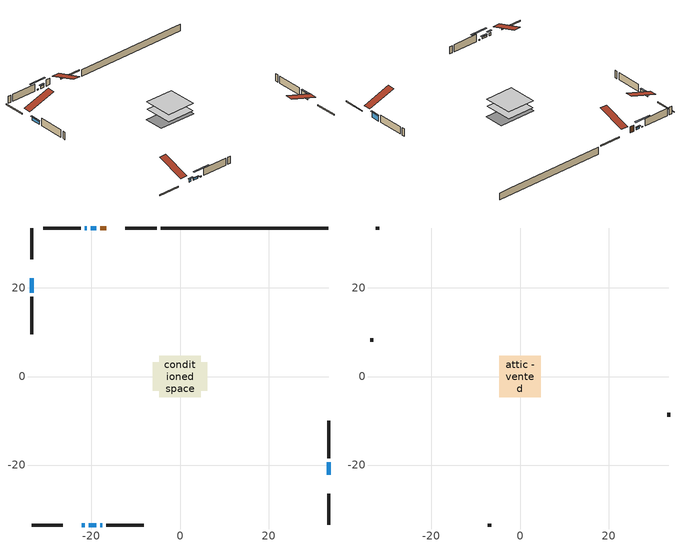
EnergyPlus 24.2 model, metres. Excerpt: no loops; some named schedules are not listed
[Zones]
conditioned space
 floor adiabatic (AdiabaticFloorConstruction): -4.65,-4.65 -4.65,4.65 4.65,4.65 4.65,-4.65 z0.31
 floor foundation (Slab1 construction): -6.2,-3.27 -6.2,3.27 6.2,3.27 6.2,-3.27 z-1.95
 wall outside (RimJoist1 construction): -5.28,33.54 -12.38,33.54 / -33.54,-33.54 -26.44,-33.54 / -33.54,33.54 -33.54,26.44 / 33.54,-33.54 33.54,-26.44 z0.31:0.61
 wall outside (AdiabaticWallConstruction 1): -16.66,33.54 -18.03,33.54 z0.31:2.34
 wall outside (AdiabaticWallConstruction): -22.16,-33.54 -21.55,-33.54 z0.31:1.23; 33.54,-22.16 33.54,-19.37 z0.31:2.2; -18.96,33.54 -20.16,33.54 z0.31:1.13; -20.62,-33.54 -18.92,-33.54 z0.31:0.89; -33.54,22.16 -33.54,18.96 z0.31:1.4; -21.08,33.54 -21.48,33.54 / -17.99,-33.54 -17.6,-33.54 z0.31:0.57
 wall outside (Wall1 construction): -22.4,33.54 -30.85,33.54 / -16.68,-33.54 -8.23,-33.54 / -33.54,18.03 -33.54,9.58 / 33.54,-18.44 33.54,-9.99 z0.31:2.75
 wall foundation (FoundationWall1 construction): -4.35,33.54,-1.95 -4.35,33.54,0.31 29.75,33.54,0.31 29.75,33.54,0.26 33.54,33.54,0.26 33.54,33.54,-1.95
 window (WindowConstruction 4): -22.16,-33.54 -21.55,-33.54 z0.31:1.22
 window (WindowConstruction): 33.54,-22.16 33.54,-19.37 z0.31:2.2
 window (WindowConstruction 1): -18.96,33.54 -20.16,33.54 z0.31:1.12
 window (WindowConstruction 2): -20.62,-33.54 -18.92,-33.54 z0.31:0.89
 window (WindowConstruction 3): -33.54,22.16 -33.54,18.96 z0.31:1.4
 window (WindowConstruction 5): -21.09,33.54 -21.47,33.54 z0.31:0.57
 window (WindowConstruction 6): -17.99,-33.54 -17.61,-33.54 z0.31:0.57
 door (Door): -16.66,33.54 -18.03,33.54 z0.31:2.34
 ceiling adiabatic (AdiabaticFloorConstruction): 4.65,-4.65 4.65,4.65 -4.65,4.65 -4.65,-4.65 z0.31
attic - vented
 floor to conditioned space (Floor1 construction Reversed): -4.72,-4.72 -4.72,4.72 4.72,4.72 4.72,-4.72 z2.75
 wall outside (Wall2 construction): -31.78,33.54 -32.61,33.54 / -7.3,-33.54 -6.47,-33.54 / -33.54,8.65 -33.54,7.82 / 33.54,-9.06 33.54,-8.23 z0.31:2.75
 roof outside (Roof1 construction): -15.73,33.54,2.75 -15.73,24.35,5.81 -13.31,24.35,5.81 -13.31,33.54,2.75; -23.09,-33.54,2.75 -23.09,-24.35,5.81 -25.51,-24.35,5.81 -25.51,-33.54,2.75; -33.54,23.09,2.75 -24.35,23.09,5.81 -24.35,25.51,5.81 -33.54,25.51,2.75; 33.54,-23.09,2.75 24.35,-23.09,5.81 24.35,-25.51,5.81 33.54,-25.51,2.75
shading: -21.09,-33.54 -22.62,-33.54 -22.62,-33.97 -21.09,-33.97 z1.68; 33.54,-19.17 33.54,-22.36 33.95,-22.36 33.95,-19.17 z2.4; -20.36,33.54 -18.76,33.54 -18.76,33.95 -20.36,33.95 z1.32; -18.72,-33.54 -20.82,-33.54 -20.82,-33.95 -18.72,-33.95 z1.09; -33.54,18.75 -33.54,22.36 -33.95,22.36 -33.95,18.75 z1.6; -24.11,33.54 -18.45,33.54 -18.45,33.95 -24.11,33.95 z3.21; -14.97,-33.54 -20.63,-33.54 -20.63,-33.95 -14.97,-33.95 z3.21
[Building]
Building 1: Terrain=Suburbs
[Site:Location]
Thompson AP_MB: Latitude {deg}=55.8; Longitude {deg}=-97.86; Time Zone {hr}=-6; Elevation {m}=224; Keep Site Location Information=Yes
[Site:GroundTemperature:Shallow]
-8.56342, -11.4689, -11.7016, -10.3228, -4.78765, 0.721716, 5.49804, 8.52372, 8.78077, 6.31989, 1.66536, -3.675
[Site:WaterMainsTemperature]
Calculation Method=Schedule; Temperature Schedule=mains temperature schedule
[Material] Roughness=Rough; Thermal Absorptance=0.9
Name | Thickness {m} | Conductivity {W/m-K} | Density {kg/m3} | Specific Heat {J/kg-K} | Solar Absorptance | Visible Absorptance
asphalt or fiberglass shingles | 0.00635 | 0.162714 | 1121.4 | 1465.45 | 0.84 | 0.84
ceiling loosefill ins | 0.0846667 | 0.0480833 | 16.02 | 1046.75 | 0.7 | 0.7
ceiling stud and cavity | 0.1397 | 0.0957022 | 65.682 | 1177.47 | 0.7 | 0.7
concrete 4.0 in. | 0.1016 | 1.803125 | 2242.8 | 837.4 | 0.7 | 0.7
concrete 8.0 in. | 0.2032 | 1.803125 | 2242.8 | 837.4 | 0.7 | 0.7
door material | 0.04445 | 0.0451087 | 512.64 | 1214.23 | 0.7 | 0.7
exterior vertical ins | 0.0457286 | 0.029427 | 32.04 | 1214.23 | 0.7 | 0.7
floor covering | 0.0127 | 0.0433444 | 54.468 | 1339.84 | 0.6 | 0.6
floor rigid ins; wall rigid ins | 0.512978 | 0.029427 | 32.04 | 1214.23 | 0.7 | 0.7
floor stud and cavity | 0.1397 | 1.75129 | 37.0049 | 1207.88 | 0.7 | 0.7
furniture material conditioned space 1 | 0.1524 | 0.115458 | 640.8 | 1214.23 | 0.6 | 0.6
gypsum board | 0.0127 | 0.160291 | 801 | 837.4 | 0.6 | 0.6
gypsum board 1 | 0.0127 | 0.160291 | 801 | 837.4 | 0.7 | 0.7
osb sheathing 0.5 in. | 0.0127 | 0.115458 | 512.64 | 1214.23 | 0.7 | 0.7
osb sheathing 0.75 in. | 0.01905 | 0.115458 | 512.64 | 1214.23 | 0.7 | 0.7
osb sheathing 2.0 in. | 0.0508 | 0.115458 | 512.64 | 1214.23 | 0.7 | 0.7
rim joist stud and cavity | 0.0508 | 0.0359914 | 125.044 | 1163.47 | 0.6 | 0.6
wall stud and cavity | 0.1397 | 0.0933394 | 139.0536 | 1170.24 | 0.7 | 0.7
wall stud and cavity 1 | 0.0889 | 6.1454 | 50.32683 | 1063.81 | 0.6 | 0.6
wall stud and cavity 2 | 0.0889 | 0.380278 | 52.3479 | 1209.89 | 0.7 | 0.7
wall stud and cavity 3 | 0.0889 | 0.391764 | 83.0341 | 1211.67 | 0.7 | 0.7
wood siding | 0.0254 | 0.102417 | 544.68 | 1172.36 | 0.4 | 0.4
wood siding 1 | 0.00254 | 0.102417 | 544.68 | 1172.36 | 0.4 | 0.4
wood siding 2; wood siding 3; wood siding 4 | 0.0254 | 0.102417 | 544.68 | 1172.36 | 0.7 | 0.7
[WindowMaterial:SimpleGlazingSystem]
Name | U-Factor {W/m2-K} | Solar Heat Gain Coefficient
WindowMaterial | 2.112216 | 0.63
WindowMaterial 1 | 2.94461 | 0.64
WindowMaterial 2 | 2.986628 | 0.6
WindowMaterial 3 | 2.915653 | 0.67
WindowMaterial 4 | 2.97868 | 0.61
WindowMaterial 5 | 2.90373 | 0.42
[Construction]
AdiabaticFloorConstruction: floor stud and cavity, floor rigid ins, osb sheathing 0.75 in., floor covering
AdiabaticWallConstruction: wood siding 3, wall rigid ins, wall stud and cavity 2, gypsum board
AdiabaticWallConstruction 1: wood siding 4, wall rigid ins, wall stud and cavity 2, gypsum board
Door: door material
Floor1 construction Reversed: gypsum board, ceiling stud and cavity, ceiling loosefill ins
FoundationWall1 construction: concrete 8.0 in., gypsum board 1
furniture construction conditioned space 1: furniture material conditioned space 1
PartitionWallConstruction: gypsum board, wall stud and cavity 3, gypsum board
RimJoist1 construction: wood siding 2, osb sheathing 2.0 in., rim joist stud and cavity
Roof1 construction: asphalt or fiberglass shingles
Slab1 construction: concrete 4.0 in.
Wall1 construction: wood siding, osb sheathing 0.5 in., wall stud and cavity, gypsum board
Wall2 construction: wood siding 1, wall stud and cavity 1
WindowConstruction: WindowMaterial
WindowConstruction 1: WindowMaterial 1
WindowConstruction 2: WindowMaterial 2
WindowConstruction 3: WindowMaterial 3
WindowConstruction 4: WindowMaterial 4
WindowConstruction 5; WindowConstruction 6: WindowMaterial 5
[Zone] Multiplier=1; Part of Total Floor Area=Yes
Name | Volume {m3}
attic - vented | 44.2521
conditioned space | 418.9
[Space]
Name | Zone | Volume {m3}
attic - vented 1 | attic - vented | 44.2521
conditioned space 1 | conditioned space | 418.9
[ZoneInfiltration:EffectiveLeakageArea]
infil attic - vented 1: Zone or Space=attic - vented 1; Schedule=Always On Discrete; Effective Air Leakage Area {cm2}=2966.67; Stack Coefficient=0.000382551; Wind Coefficient=1.32149e-05
[ZoneMixing]
whole house fan mix: Zone or Space=attic - vented; Schedule=Always On Continuous; Design Flow Rate Calculation Method=Flow/Zone; Design Flow Rate {m3/s}=0; Source Zone or Space=conditioned space
[SurfaceProperty:ExposedFoundationPerimeter]
Slab1: Exposed Perimeter Calculation Method=TotalExposedPerimeter; Total Exposed Perimeter {m}=37.888
[InternalMass] Zone or ZoneList=conditioned space; Space or SpaceList=conditioned space 1
Name | Construction | Surface Area {m2}
furniture mass conditioned space 1 | furniture construction conditioned space 1 | 67.0119
partition wall mass | PartitionWallConstruction | 167.53
[Lights]
interior lighting: Zone or ZoneList or Space or SpaceList=conditioned space 1; Schedule=interior lighting schedule; Design Level Calculation Method=LightingLevel; Lighting Level {W}=343.2; Return Air Fraction=0; Fraction Radiant=0.6; Fraction Visible=0.2; Fraction Replaceable=1
[People]
occupants: Zone or ZoneList or Space or SpaceList=conditioned space 1; Number of People Schedule=occupants schedule; Number of People Calculation Method=People; Number of People=3; Fraction Radiant=0.314171; Sensible Heat Fraction=0.56303; Activity Level Schedule=occupants activity schedule; Carbon Dioxide Generation Rate {m3/s-W}=0; Enable ASHRAE 55 Comfort Warnings=No; Mean Radiant Temperature Calculation Type=EnclosureAveraged
[ElectricEquipment] Zone or ZoneList or Space or SpaceList=conditioned space 1; Design Level Calculation Method=EquipmentLevel
Name | Schedule | Design Level {W} | Fraction Latent | Fraction Radiant | Fraction Lost
clothes dryer | clothes dryer schedule | 140.772 | 0.015 | 0.081 | 0.85
clothes washer | clothes washer schedule | 32.1985 | 0.03 | 0.162 | 0.7
cooking range | cooking range schedule | 215.147 | 0.08 | 0.432 | 0.2
dishwasher | dishwasher schedule | 66.8632 | 0.3 | 0.18 | 0.4
fridge | fridge schedule | 72.9452 | 0 | 0.6 | 0
mech vent house fan | mech vent house fan schedule | 10.4 | 0 | 0 | 1
mech vent house fan cfis | mech vent house fan cfis schedule | 0 | 0 | 0 | 0
misc plug loads | misc plug loads schedule | 494.7 | 0.045 | 0.513 | 0.1
whole house fan | Always On Discrete | 0 | 0 | 0 | 1
[OtherEquipment] Zone or ZoneList or Space or SpaceList=conditioned space 1; Design Level Calculation Method=EquipmentLevel
Name | Fuel Type | Schedule | Design Level {W} | Fraction Latent | Fraction Radiant | Fraction Lost
clothes dryer 1 | Electricity | clothes dryer schedule | 0 | 0.015 | 0.081 | 0.85
cooking range 1 | Electricity | cooking range schedule | 0 | 0.08 | 0.432 | 0.2
general water use latent | None | general water use schedule | 62.594 | 1 | 0 | 0
general water use sensible | None | general water use schedule | -61.6891 | 0 | 0.6 | 0
mech vent house fan latent load | None | Always On Discrete | 0 | 1 | 0 | 0
mech vent house fan sensible load | None | Always On Discrete | 0 | 0 | 0 | 0
water heater energy adjustment1 | Electricity | Always On Discrete | 0.01 | 0 | 0 | 1
[ZoneInfiltration:DesignFlowRate] Zone or ZoneList or Space or SpaceList=conditioned space 1; Schedule=Always On Discrete; Design Flow Rate Calculation Method=Flow/Zone; Design Flow Rate {m3/s}=0
infil flow; natural vent flow; whole house fan flow
[Foundation:Kiva]
Foundation Kiva 1: Initial Indoor Air Temperature {C}=21; Wall Height Above Grade {m}=0.310012; Wall Depth Below Slab {m}=0.2032; Custom Block Material Name 1=exterior vertical ins; Custom Block Depth 1 {m}=2.26; Custom Block X Position 1 {m}=0.2159; Custom Block Z Position 1 {m}=0
[Foundation:Kiva:Settings]
Soil Conductivity {W/m-K}=0.849921; Soil Density {kg/m3}=1842.3; Soil Specific Heat {J/kg-K}=418.7; Ground Solar Absorptivity=0.9; Ground Thermal Absorptivity=0.9; Ground Surface Roughness {m}=0.03; Far-Field Width {m}=40; Deep-Ground Boundary Condition=ZeroFlux; Deep-Ground Depth {m}=40; Minimum Cell Dimension {m}=0.2; Maximum Cell Growth Coefficient=3; Simulation Timestep=Timestep
[Exterior:Lights]
exterior lighting: Schedule=exterior lighting schedule; Design Level {W}=75.6
[Schedule:Constant]
Name | Hourly Value
Always On Continuous; mech vent house fan schedule; mech vent house fan cfis schedule; Always On Discrete | 1
occupants activity schedule | 117.228
fridge schedule | 0
[Schedule:Day:Interval]
interior lighting schedule day: No, 01:00, 0.108182, 04:00, 0.0901515, 05:00, 0.0991667, 06:00, 0.162273, 07:00, 0.270455, 08:00, 0.342576, 10:00, 0.369621, 11:00, 0.351591, 12:00, 0.333561, 13:00, 0.324545, 14:00, 0.31553, 15:00, 0.333561, 16:00, 0.369621, 17:00, 0.450758, 18:00, 0.585985, 19:00, 0.775303, 20:00, 0.955606, 21:00, 0.991667, 22:00, 0.712197, 23:00, 0.360606, 24:00, 0.162273
interior lighting schedule day 1: No, 01:00, 0.100909, 04:00, 0.0840909, 05:00, 0.0925, 06:00, 0.151364, 07:00, 0.252273, 08:00, 0.319545, 10:00, 0.344773, 11:00, 0.327955, 12:00, 0.311136, 13:00, 0.302727, 14:00, 0.294318, 15:00, 0.311136, 16:00, 0.344773, 17:00, 0.420455, 18:00, 0.546591, 19:00, 0.723182, 20:00, 0.891364, 21:00, 0.925, 22:00, 0.664318, 23:00, 0.336364, 24:00, 0.151364
interior lighting schedule day 2: No, 01:00, 0.0927273, 04:00, 0.0772727, 05:00, 0.085, 06:00, 0.139091, 07:00, 0.231818, 08:00, 0.293636, 10:00, 0.316818, 11:00, 0.301364, 12:00, 0.285909, 13:00, 0.278182, 14:00, 0.270455, 15:00, 0.285909, 16:00, 0.316818, 17:00, 0.386364, 18:00, 0.502273, 19:00, 0.664545, 20:00, 0.819091, 21:00, 0.85, 22:00, 0.610455, 23:00, 0.309091, 24:00, 0.139091
interior lighting schedule day 3: No, 01:00, 0.0845455, 04:00, 0.0704545, 05:00, 0.0775, 06:00, 0.126818, 07:00, 0.211364, 08:00, 0.267727, 10:00, 0.288864, 11:00, 0.274773, 12:00, 0.260682, 13:00, 0.253636, 14:00, 0.246591, 15:00, 0.260682, 16:00, 0.288864, 17:00, 0.352273, 18:00, 0.457955, 19:00, 0.605909, 20:00, 0.746818, 21:00, 0.775, 22:00, 0.556591, 23:00, 0.281818, 24:00, 0.126818
interior lighting schedule day 4: No, 01:00, 0.0763636, 04:00, 0.0636364, 05:00, 0.07, 06:00, 0.114545, 07:00, 0.190909, 08:00, 0.241818, 10:00, 0.260909, 11:00, 0.248182, 12:00, 0.235455, 13:00, 0.229091, 14:00, 0.222727, 15:00, 0.235455, 16:00, 0.260909, 17:00, 0.318182, 18:00, 0.413636, 19:00, 0.547273, 20:00, 0.674545, 21:00, 0.7, 22:00, 0.502727, 23:00, 0.254545, 24:00, 0.114545
interior lighting schedule day 5: No, 01:00, 0.0727273, 04:00, 0.0606061, 05:00, 0.0666667, 06:00, 0.109091, 07:00, 0.181818, 08:00, 0.230303, 10:00, 0.248485, 11:00, 0.236364, 12:00, 0.224242, 13:00, 0.218182, 14:00, 0.212121, 15:00, 0.224242, 16:00, 0.248485, 17:00, 0.30303, 18:00, 0.393939, 19:00, 0.521212, 20:00, 0.642424, 21:00, 0.666667, 22:00, 0.478788, 23:00, 0.242424, 24:00, 0.109091
interior lighting schedule default day: No, 24:00, 0
[Schedule:Week:Daily]
interior lighting schedule Week Rule - Jan1-Jan27: interior lighting schedule day, interior lighting schedule day, interior lighting schedule day, interior lighting schedule day, interior lighting schedule day, interior lighting schedule day, interior lighting schedule day, interior lighting schedule default day, interior lighting schedule default day, interior lighting schedule default day, interior lighting schedule default day, interior lighting schedule default day
interior lighting schedule Week Rule - Jan28-Feb3: interior lighting schedule day, interior lighting schedule day, interior lighting schedule day, interior lighting schedule day, interior lighting schedule day 1, interior lighting schedule day 1, interior lighting schedule day 1, interior lighting schedule default day, interior lighting schedule default day, interior lighting schedule default day, interior lighting schedule default day, interior lighting schedule default day
interior lighting schedule Week Rule - Feb4-Feb24: interior lighting schedule day 1, interior lighting schedule day 1, interior lighting schedule day 1, interior lighting schedule day 1, interior lighting schedule day 1, interior lighting schedule day 1, interior lighting schedule day 1, interior lighting schedule default day, interior lighting schedule default day, interior lighting schedule default day, interior lighting schedule default day, interior lighting schedule default day
interior lighting schedule Week Rule - Feb25-Mar3: interior lighting schedule day 1, interior lighting schedule day 1, interior lighting schedule day 1, interior lighting schedule day 1, interior lighting schedule day 2, interior lighting schedule day 2, interior lighting schedule day 2, interior lighting schedule default day, interior lighting schedule default day, interior lighting schedule default day, interior lighting schedule default day, interior lighting schedule default day
interior lighting schedule Week Rule - Mar4-Mar31: interior lighting schedule day 2, interior lighting schedule day 2, interior lighting schedule day 2, interior lighting schedule day 2, interior lighting schedule day 2, interior lighting schedule day 2, interior lighting schedule day 2, interior lighting schedule default day, interior lighting schedule default day, interior lighting schedule default day, interior lighting schedule default day, interior lighting schedule default day
interior lighting schedule Week Rule - Apr1-Apr28: interior lighting schedule day 3, interior lighting schedule day 3, interior lighting schedule day 3, interior lighting schedule day 3, interior lighting schedule day 3, interior lighting schedule day 3, interior lighting schedule day 3, interior lighting schedule default day, interior lighting schedule default day, interior lighting schedule default day, interior lighting schedule default day, interior lighting schedule default day
interior lighting schedule Week Rule - Apr29-May5: interior lighting schedule day 3, interior lighting schedule day 3, interior lighting schedule day 4, interior lighting schedule day 4, interior lighting schedule day 4, interior lighting schedule day 4, interior lighting schedule day 4, interior lighting schedule default day, interior lighting schedule default day, interior lighting schedule default day, interior lighting schedule default day, interior lighting schedule default day
interior lighting schedule Week Rule - May6-May26: interior lighting schedule day 4, interior lighting schedule day 4, interior lighting schedule day 4, interior lighting schedule day 4, interior lighting schedule day 4, interior lighting schedule day 4, interior lighting schedule day 4, interior lighting schedule default day, interior lighting schedule default day, interior lighting schedule default day, interior lighting schedule default day, interior lighting schedule default day
interior lighting schedule Week Rule - May27-Jun2: interior lighting schedule day 4, interior lighting schedule day 4, interior lighting schedule day 4, interior lighting schedule day 4, interior lighting schedule day 4, interior lighting schedule day 5, interior lighting schedule day 5, interior lighting schedule default day, interior lighting schedule default day, interior lighting schedule default day, interior lighting schedule default day, interior lighting schedule default day
interior lighting schedule Week Rule - Jun3-Jun30: interior lighting schedule day 5, interior lighting schedule day 5, interior lighting schedule day 5, interior lighting schedule day 5, interior lighting schedule day 5, interior lighting schedule day 5, interior lighting schedule day 5, interior lighting schedule default day, interior lighting schedule default day, interior lighting schedule default day, interior lighting schedule default day, interior lighting schedule default day
interior lighting schedule Week Rule - Jul1-Jul28: interior lighting schedule day 6, interior lighting schedule day 6, interior lighting schedule day 6, interior lighting schedule day 6, interior lighting schedule day 6, interior lighting schedule day 6, interior lighting schedule day 6, interior lighting schedule default day, interior lighting schedule default day, interior lighting schedule default day, interior lighting schedule default day, interior lighting schedule default day
interior lighting schedule Week Rule - Jul29-Aug4: interior lighting schedule day 6, interior lighting schedule day 6, interior lighting schedule day 6, interior lighting schedule day 7, interior lighting schedule day 7, interior lighting schedule day 7, interior lighting schedule day 7, interior lighting schedule default day, interior lighting schedule default day, interior lighting schedule default day, interior lighting schedule default day, interior lighting schedule default day
interior lighting schedule Week Rule - Aug5-Aug25: interior lighting schedule day 7, interior lighting schedule day 7, interior lighting schedule day 7, interior lighting schedule day 7, interior lighting schedule day 7, interior lighting schedule day 7, interior lighting schedule day 7, interior lighting schedule default day, interior lighting schedule default day, interior lighting schedule default day, interior lighting schedule default day, interior lighting schedule default day
interior lighting schedule Week Rule - Aug26-Sep1: interior lighting schedule day 7, interior lighting schedule day 7, interior lighting schedule day 7, interior lighting schedule day 7, interior lighting schedule day 7, interior lighting schedule day 7, interior lighting schedule day 8, interior lighting schedule default day, interior lighting schedule default day, interior lighting schedule default day, interior lighting schedule default day, interior lighting schedule default day
interior lighting schedule Week Rule - Sep2-Sep29: interior lighting schedule day 8, interior lighting schedule day 8, interior lighting schedule day 8, interior lighting schedule day 8, interior lighting schedule day 8, interior lighting schedule day 8, interior lighting schedule day 8, interior lighting schedule default day, interior lighting schedule default day, interior lighting schedule default day, interior lighting schedule default day, interior lighting schedule default day
interior lighting schedule Week Rule - Sep30-Oct6: interior lighting schedule day 8, interior lighting schedule day 9, interior lighting schedule day 9, interior lighting schedule day 9, interior lighting schedule day 9, interior lighting schedule day 9, interior lighting schedule day 9, interior lighting schedule default day, interior lighting schedule default day, interior lighting schedule default day, interior lighting schedule default day, interior lighting schedule default day
interior lighting schedule Week Rule - Oct7-Oct27: interior lighting schedule day 9, interior lighting schedule day 9, interior lighting schedule day 9, interior lighting schedule day 9, interior lighting schedule day 9, interior lighting schedule day 9, interior lighting schedule day 9, interior lighting schedule default day, interior lighting schedule default day, interior lighting schedule default day, interior lighting schedule default day, interior lighting schedule default day
interior lighting schedule Week Rule - Oct28-Nov3: interior lighting schedule day 9, interior lighting schedule day 9, interior lighting schedule day 9, interior lighting schedule day 9, interior lighting schedule day 10, interior lighting schedule day 10, interior lighting schedule day 10, interior lighting schedule default day, interior lighting schedule default day, interior lighting schedule default day, interior lighting schedule default day, interior lighting schedule default day
interior lighting schedule Week Rule - Nov4-Nov24: interior lighting schedule day 10, interior lighting schedule day 10, interior lighting schedule day 10, interior lighting schedule day 10, interior lighting schedule day 10, interior lighting schedule day 10, interior lighting schedule day 10, interior lighting schedule default day, interior lighting schedule default day, interior lighting schedule default day, interior lighting schedule default day, interior lighting schedule default day
interior lighting schedule Week Rule - Nov25-Dec1: interior lighting schedule day 10, interior lighting schedule day 10, interior lighting schedule day 10, interior lighting schedule day 10, interior lighting schedule day 10, interior lighting schedule day 10, interior lighting schedule day 11, interior lighting schedule default day, interior lighting schedule default day, interior lighting schedule default day, interior lighting schedule default day, interior lighting schedule default day
interior lighting schedule Week Rule - Dec2-Dec31: interior lighting schedule day 11, interior lighting schedule day 11, interior lighting schedule day 11, interior lighting schedule day 11, interior lighting schedule day 11, interior lighting schedule day 11, interior lighting schedule day 11, interior lighting schedule default day, interior lighting schedule default day, interior lighting schedule default day, interior lighting schedule default day, interior lighting schedule default day
occupants schedule Week Rule - Jan1-Dec31: occupants schedule day, occupants schedule day, occupants schedule day, occupants schedule day, occupants schedule day, occupants schedule day, occupants schedule day, occupants schedule default day, occupants schedule default day, occupants schedule default day, occupants schedule default day, occupants schedule default day
clothes dryer schedule Week Rule - Jan1-Dec31: clothes dryer schedule day, clothes dryer schedule day, clothes dryer schedule day, clothes dryer schedule day, clothes dryer schedule day, clothes dryer schedule day, clothes dryer schedule day, clothes dryer schedule default day, clothes dryer schedule default day, clothes dryer schedule default day, clothes dryer schedule default day, clothes dryer schedule default day
clothes washer schedule Week Rule - Jan1-Dec31: clothes washer schedule day, clothes washer schedule day, clothes washer schedule day, clothes washer schedule day, clothes washer schedule day, clothes washer schedule day, clothes washer schedule day, clothes washer schedule default day, clothes washer schedule default day, clothes washer schedule default day, clothes washer schedule default day, clothes washer schedule default day
cooking range schedule Week Rule - Jan1-Dec31: cooking range schedule day, cooking range schedule day, cooking range schedule day, cooking range schedule day, cooking range schedule day, cooking range schedule day, cooking range schedule day, cooking range schedule default day, cooking range schedule default day, cooking range schedule default day, cooking range schedule default day, cooking range schedule default day
dishwasher schedule Week Rule - Jan1-Dec31: dishwasher schedule day, dishwasher schedule day, dishwasher schedule day, dishwasher schedule day, dishwasher schedule day, dishwasher schedule day, dishwasher schedule day, dishwasher schedule default day, dishwasher schedule default day, dishwasher schedule default day, dishwasher schedule default day, dishwasher schedule default day
misc plug loads schedule Week Rule - Jan1-Dec31: misc plug loads schedule day, misc plug loads schedule day, misc plug loads schedule day, misc plug loads schedule day, misc plug loads schedule day, misc plug loads schedule day, misc plug loads schedule day, misc plug loads schedule default day, misc plug loads schedule default day, misc plug loads schedule default day, misc plug loads schedule default day, misc plug loads schedule default day
general water use schedule Week Rule - Jan1-Dec31: general water use schedule day, general water use schedule day, general water use schedule day, general water use schedule day, general water use schedule day, general water use schedule day, general water use schedule day, general water use schedule default day, general water use schedule default day, general water use schedule default day, general water use schedule default day, general water use schedule default day
exterior lighting schedule Week Rule - Jan1-Jan27: exterior lighting schedule day, exterior lighting schedule day, exterior lighting schedule day, exterior lighting schedule day, exterior lighting schedule day, exterior lighting schedule day, exterior lighting schedule day, exterior lighting schedule default day, exterior lighting schedule default day, exterior lighting schedule default day, exterior lighting schedule default day, exterior lighting schedule default day
exterior lighting schedule Week Rule - Jan28-Feb3: exterior lighting schedule day, exterior lighting schedule day, exterior lighting schedule day, exterior lighting schedule day, exterior lighting schedule day 1, exterior lighting schedule day 1, exterior lighting schedule day 1, exterior lighting schedule default day, exterior lighting schedule default day, exterior lighting schedule default day, exterior lighting schedule default day, exterior lighting schedule default day
exterior lighting schedule Week Rule - Feb4-Feb24: exterior lighting schedule day 1, exterior lighting schedule day 1, exterior lighting schedule day 1, exterior lighting schedule day 1, exterior lighting schedule day 1, exterior lighting schedule day 1, exterior lighting schedule day 1, exterior lighting schedule default day, exterior lighting schedule default day, exterior lighting schedule default day, exterior lighting schedule default day, exterior lighting schedule default day
exterior lighting schedule Week Rule - Feb25-Mar3: exterior lighting schedule day 1, exterior lighting schedule day 1, exterior lighting schedule day 1, exterior lighting schedule day 1, exterior lighting schedule day 2, exterior lighting schedule day 2, exterior lighting schedule day 2, exterior lighting schedule default day, exterior lighting schedule default day, exterior lighting schedule default day, exterior lighting schedule default day, exterior lighting schedule default day
exterior lighting schedule Week Rule - Mar4-Mar31: exterior lighting schedule day 2, exterior lighting schedule day 2, exterior lighting schedule day 2, exterior lighting schedule day 2, exterior lighting schedule day 2, exterior lighting schedule day 2, exterior lighting schedule day 2, exterior lighting schedule default day, exterior lighting schedule default day, exterior lighting schedule default day, exterior lighting schedule default day, exterior lighting schedule default day
exterior lighting schedule Week Rule - Apr1-Apr28: exterior lighting schedule day 3, exterior lighting schedule day 3, exterior lighting schedule day 3, exterior lighting schedule day 3, exterior lighting schedule day 3, exterior lighting schedule day 3, exterior lighting schedule day 3, exterior lighting schedule default day, exterior lighting schedule default day, exterior lighting schedule default day, exterior lighting schedule default day, exterior lighting schedule default day
exterior lighting schedule Week Rule - Apr29-May5: exterior lighting schedule day 3, exterior lighting schedule day 3, exterior lighting schedule day 4, exterior lighting schedule day 4, exterior lighting schedule day 4, exterior lighting schedule day 4, exterior lighting schedule day 4, exterior lighting schedule default day, exterior lighting schedule default day, exterior lighting schedule default day, exterior lighting schedule default day, exterior lighting schedule default day
exterior lighting schedule Week Rule - May6-May26: exterior lighting schedule day 4, exterior lighting schedule day 4, exterior lighting schedule day 4, exterior lighting schedule day 4, exterior lighting schedule day 4, exterior lighting schedule day 4, exterior lighting schedule day 4, exterior lighting schedule default day, exterior lighting schedule default day, exterior lighting schedule default day, exterior lighting schedule default day, exterior lighting schedule default day
exterior lighting schedule Week Rule - May27-Jun2: exterior lighting schedule day 4, exterior lighting schedule day 4, exterior lighting schedule day 4, exterior lighting schedule day 4, exterior lighting schedule day 4, exterior lighting schedule day 5, exterior lighting schedule day 5, exterior lighting schedule default day, exterior lighting schedule default day, exterior lighting schedule default day, exterior lighting schedule default day, exterior lighting schedule default day
exterior lighting schedule Week Rule - Jun3-Jun30: exterior lighting schedule day 5, exterior lighting schedule day 5, exterior lighting schedule day 5, exterior lighting schedule day 5, exterior lighting schedule day 5, exterior lighting schedule day 5, exterior lighting schedule day 5, exterior lighting schedule default day, exterior lighting schedule default day, exterior lighting schedule default day, exterior lighting schedule default day, exterior lighting schedule default day
exterior lighting schedule Week Rule - Jul1-Jul28: exterior lighting schedule day 6, exterior lighting schedule day 6, exterior lighting schedule day 6, exterior lighting schedule day 6, exterior lighting schedule day 6, exterior lighting schedule day 6, exterior lighting schedule day 6, exterior lighting schedule default day, exterior lighting schedule default day, exterior lighting schedule default day, exterior lighting schedule default day, exterior lighting schedule default day
exterior lighting schedule Week Rule - Jul29-Aug4: exterior lighting schedule day 6, exterior lighting schedule day 6, exterior lighting schedule day 6, exterior lighting schedule day 7, exterior lighting schedule day 7, exterior lighting schedule day 7, exterior lighting schedule day 7, exterior lighting schedule default day, exterior lighting schedule default day, exterior lighting schedule default day, exterior lighting schedule default day, exterior lighting schedule default day
exterior lighting schedule Week Rule - Aug5-Aug25: exterior lighting schedule day 7, exterior lighting schedule day 7, exterior lighting schedule day 7, exterior lighting schedule day 7, exterior lighting schedule day 7, exterior lighting schedule day 7, exterior lighting schedule day 7, exterior lighting schedule default day, exterior lighting schedule default day, exterior lighting schedule default day, exterior lighting schedule default day, exterior lighting schedule default day
exterior lighting schedule Week Rule - Aug26-Sep1: exterior lighting schedule day 7, exterior lighting schedule day 7, exterior lighting schedule day 7, exterior lighting schedule day 7, exterior lighting schedule day 7, exterior lighting schedule day 7, exterior lighting schedule day 8, exterior lighting schedule default day, exterior lighting schedule default day, exterior lighting schedule default day, exterior lighting schedule default day, exterior lighting schedule default day
exterior lighting schedule Week Rule - Sep2-Sep29: exterior lighting schedule day 8, exterior lighting schedule day 8, exterior lighting schedule day 8, exterior lighting schedule day 8, exterior lighting schedule day 8, exterior lighting schedule day 8, exterior lighting schedule day 8, exterior lighting schedule default day, exterior lighting schedule default day, exterior lighting schedule default day, exterior lighting schedule default day, exterior lighting schedule default day
exterior lighting schedule Week Rule - Sep30-Oct6: exterior lighting schedule day 8, exterior lighting schedule day 9, exterior lighting schedule day 9, exterior lighting schedule day 9, exterior lighting schedule day 9, exterior lighting schedule day 9, exterior lighting schedule day 9, exterior lighting schedule default day, exterior lighting schedule default day, exterior lighting schedule default day, exterior lighting schedule default day, exterior lighting schedule default day
exterior lighting schedule Week Rule - Oct7-Oct27: exterior lighting schedule day 9, exterior lighting schedule day 9, exterior lighting schedule day 9, exterior lighting schedule day 9, exterior lighting schedule day 9, exterior lighting schedule day 9, exterior lighting schedule day 9, exterior lighting schedule default day, exterior lighting schedule default day, exterior lighting schedule default day, exterior lighting schedule default day, exterior lighting schedule default day
exterior lighting schedule Week Rule - Oct28-Nov3: exterior lighting schedule day 9, exterior lighting schedule day 9, exterior lighting schedule day 9, exterior lighting schedule day 9, exterior lighting schedule day 10, exterior lighting schedule day 10, exterior lighting schedule day 10, exterior lighting schedule default day, exterior lighting schedule default day, exterior lighting schedule default day, exterior lighting schedule default day, exterior lighting schedule default day
exterior lighting schedule Week Rule - Nov4-Nov24: exterior lighting schedule day 10, exterior lighting schedule day 10, exterior lighting schedule day 10, exterior lighting schedule day 10, exterior lighting schedule day 10, exterior lighting schedule day 10, exterior lighting schedule day 10, exterior lighting schedule default day, exterior lighting schedule default day, exterior lighting schedule default day, exterior lighting schedule default day, exterior lighting schedule default day
exterior lighting schedule Week Rule - Nov25-Dec1: exterior lighting schedule day 10, exterior lighting schedule day 10, exterior lighting schedule day 10, exterior lighting schedule day 10, exterior lighting schedule day 10, exterior lighting schedule day 10, exterior lighting schedule day 11, exterior lighting schedule default day, exterior lighting schedule default day, exterior lighting schedule default day, exterior lighting schedule default day, exterior lighting schedule default day
exterior lighting schedule Week Rule - Dec2-Dec31: exterior lighting schedule day 11, exterior lighting schedule day 11, exterior lighting schedule day 11, exterior lighting schedule day 11, exterior lighting schedule day 11, exterior lighting schedule day 11, exterior lighting schedule day 11, exterior lighting schedule default day, exterior lighting schedule default day, exterior lighting schedule default day, exterior lighting schedule default day, exterior lighting schedule default day
[Schedule:Year]
interior lighting schedule: interior lighting schedule Week Rule - Jan1-Jan27, 1, 1, 1, 27, interior lighting schedule Week Rule - Jan28-Feb3, 1, 28, 2, 3, interior lighting schedule Week Rule - Feb4-Feb24, 2, 4, 2, 24, interior lighting schedule Week Rule - Feb25-Mar3, 2, 25, 3, 3, interior lighting schedule Week Rule - Mar4-Mar31, 3, 4, 3, 31, interior lighting schedule Week Rule - Apr1-Apr28, 4, 1, 4, 28, interior lighting schedule Week Rule - Apr29-May5, 4, 29, 5, 5, interior lighting schedule Week Rule - May6-May26, 5, 6, 5, 26, interior lighting schedule Week Rule - May27-Jun2, 5, 27, 6, 2, interior lighting schedule Week Rule - Jun3-Jun30, 6, 3, 6, 30, interior lighting schedule Week Rule - Jul1-Jul28, 7, 1, 7, 28, interior lighting schedule Week Rule - Jul29-Aug4, 7, 29, 8, 4, interior lighting schedule Week Rule - Aug5-Aug25, 8, 5, 8, 25, interior lighting schedule Week Rule - Aug26-Sep1, 8, 26, 9, 1, interior lighting schedule Week Rule - Sep2-Sep29, 9, 2, 9, 29, interior lighting schedule Week Rule - Sep30-Oct6, 9, 30, 10, 6, interior lighting schedule Week Rule - Oct7-Oct27, 10, 7, 10, 27, interior lighting schedule Week Rule - Oct28-Nov3, 10, 28, 11, 3, interior lighting schedule Week Rule - Nov4-Nov24, 11, 4, 11, 24, interior lighting schedule Week Rule - Nov25-Dec1, 11, 25, 12, 1, interior lighting schedule Week Rule - Dec2-Dec31, 12, 2, 12, 31
occupants schedule: occupants schedule Week Rule - Jan1-Dec31, 1, 1, 12, 31
clothes dryer schedule: clothes dryer schedule Week Rule - Jan1-Dec31, 1, 1, 12, 31
clothes washer schedule: clothes washer schedule Week Rule - Jan1-Dec31, 1, 1, 12, 31
cooking range schedule: cooking range schedule Week Rule - Jan1-Dec31, 1, 1, 12, 31
dishwasher schedule: dishwasher schedule Week Rule - Jan1-Dec31, 1, 1, 12, 31
misc plug loads schedule: misc plug loads schedule Week Rule - Jan1-Dec31, 1, 1, 12, 31
general water use schedule: general water use schedule Week Rule - Jan1-Dec31, 1, 1, 12, 31
exterior lighting schedule: exterior lighting schedule Week Rule - Jan1-Jan27, 1, 1, 1, 27, exterior lighting schedule Week Rule - Jan28-Feb3, 1, 28, 2, 3, exterior lighting schedule Week Rule - Feb4-Feb24, 2, 4, 2, 24, exterior lighting schedule Week Rule - Feb25-Mar3, 2, 25, 3, 3, exterior lighting schedule Week Rule - Mar4-Mar31, 3, 4, 3, 31, exterior lighting schedule Week Rule - Apr1-Apr28, 4, 1, 4, 28, exterior lighting schedule Week Rule - Apr29-May5, 4, 29, 5, 5, exterior lighting schedule Week Rule - May6-May26, 5, 6, 5, 26, exterior lighting schedule Week Rule - May27-Jun2, 5, 27, 6, 2, exterior lighting schedule Week Rule - Jun3-Jun30, 6, 3, 6, 30, exterior lighting schedule Week Rule - Jul1-Jul28, 7, 1, 7, 28, exterior lighting schedule Week Rule - Jul29-Aug4, 7, 29, 8, 4, exterior lighting schedule Week Rule - Aug5-Aug25, 8, 5, 8, 25, exterior lighting schedule Week Rule - Aug26-Sep1, 8, 26, 9, 1, exterior lighting schedule Week Rule - Sep2-Sep29, 9, 2, 9, 29, exterior lighting schedule Week Rule - Sep30-Oct6, 9, 30, 10, 6, exterior lighting schedule Week Rule - Oct7-Oct27, 10, 7, 10, 27, exterior lighting schedule Week Rule - Oct28-Nov3, 10, 28, 11, 3, exterior lighting schedule Week Rule - Nov4-Nov24, 11, 4, 11, 24, exterior lighting schedule Week Rule - Nov25-Dec1, 11, 25, 12, 1, exterior lighting schedule Week Rule - Dec2-Dec31, 12, 2, 12, 31
[Schedule:Compact]
mains temperature schedule: Through: 01/01, For: AllDays, Until: 24:00, 0, Through: 01/02, For: AllDays, Until: 24:00, 0, Through: 01/03, For: AllDays, Until: 24:00, 0, Through: 01/04, For: AllDays, Until: 24:00, 0, Through: 01/05, For: AllDays, Until: 24:00, 0, Through: 01/06, For: AllDays, Until: 24:00, 0, Through: 01/07, For: AllDays, Until: 24:00, 0, Through: 01/08, For: AllDays, Until: 24:00, 0, Through: 01/09, For: AllDays, Until: 24:00, 0, Through: 01/10, For: AllDays, Until: 24:00, 0, Through: 01/11, For: AllDays, Until: 24:00, 0, Through: 01/12, For: AllDays, Until: 24:00, 0, Through: 01/13, For: AllDays, Until: 24:00, 0, Through: 01/14, For: AllDays, Until: 24:00, 0, Through: 01/15, For: AllDays, Until: 24:00, 0, Through: 01/16, For: AllDays, Until: 24:00, 0, Through: 01/17, For: AllDays, Until: 24:00, 0, Through: 01/18, For: AllDays, Until: 24:00, 0, Through: 01/19, For: AllDays, Until: 24:00, 0, Through: 01/20, For: AllDays, Until: 24:00, 0, Through: 01/21, For: AllDays, Until: 24:00, 0, Through: 01/22, For: AllDays, Until: 24:00, 0, Through: 01/23, For: AllDays, Until: 24:00, 0, Through: 01/24, For: AllDays, Until: 24:00, 0, Through: 01/25, For: AllDays, Until: 24:00, 0, Through: 01/26, For: AllDays, Until: 24:00, 0, Through: 01/27, For: AllDays, Until: 24:00, 0, Through: 01/28, For: AllDays, Until: 24:00, 0, Through: 01/29, For: AllDays, Until: 24:00, 0, Through: 01/30, For: AllDays, Until: 24:00, 0, Through: 01/31, For: AllDays, Until: 24:00, 0, Through: 02/01, For: AllDays, Until: 24:00, 0, Through: 02/02, For: AllDays, Until: 24:00, 0, Through: 02/03, For: AllDays, Until: 24:00, 0, Through: 02/04, For: AllDays, Until: 24:00, 0, Through: 02/05, For: AllDays, Until: 24:00, 0, Through: 02/06, For: AllDays, Until: 24:00, 0, Through: 02/07, For: AllDays, Until: 24:00, 0, Through: 02/08, For: AllDays, Until: 24:00, 0, Through: 02/09, For: AllDays, Until: 24:00, 0, Through: 02/10, For: AllDays, Until: 24:00, 0, Through: 02/11, For: AllDays, Until: 24:00, 0, Through: 02/12, For: AllDays, Until: 24:00, 0, Through: 02/13, For: AllDays, Until: 24:00, 0, Through: 02/14, For: AllDays, Until: 24:00, 0, Through: 02/15, For: AllDays, Until: 24:00, 0, Through: 02/16, For: AllDays, Until: 24:00, 0, Through: 02/17, For: AllDays, Until: 24:00, 0, Through: 02/18, For: AllDays, Until: 24:00, 0, Through: 02/19, For: AllDays, Until: 24:00, 0, Through: 02/20, For: AllDays, Until: 24:00, 0, Through: 02/21, For: AllDays, Until: 24:00, 0, Through: 02/22, For: AllDays, Until: 24:00, 0, Through: 02/23, For: AllDays, Until: 24:00, 0, Through: 02/24, For: AllDays, Until: 24:00, 0, Through: 02/25, For: AllDays, Until: 24:00, 0, Through: 02/26, For: AllDays, Until: 24:00, 0, Through: 02/27, For: AllDays, Until: 24:00, 0, Through: 02/28, For: AllDays, Until: 24:00, 0, Through: 03/01, For: AllDays, Until: 24:00, 0, Through: 03/02, For: AllDays, Until: 24:00, 0, Through: 03/03, For: AllDays, Until: 24:00, 0, Through: 03/04, For: AllDays, Until: 24:00, 0, Through: 03/05, For: AllDays, Until: 24:00, 0, Through: 03/06, For: AllDays, Until: 24:00, 0, Through: 03/07, For: AllDays, Until: 24:00, 0, Through: 03/08, For: AllDays, Until: 24:00, 0, Through: 03/09, For: AllDays, Until: 24:00, 0, Through: 03/10, For: AllDays, Until: 24:00, 0, Through: 03/11, For: AllDays, Until: 24:00, 0, Through: 03/12, For: AllDays, Until: 24:00, 0, Through: 03/13, For: AllDays, Until: 24:00, 0, Through: 03/14, For: AllDays, Until: 24:00, 0, Through: 03/15, For: AllDays, Until: 24:00, 0, Through: 03/16, For: AllDays, Until: 24:00, 0, Through: 03/17, For: AllDays, Until: 24:00, 0, Through: 03/18, For: AllDays, Until: 24:00, 0, Through: 03/19, For: AllDays, Until: 24:00, 0, Through: 03/20, For: AllDays, Until: 24:00, 0, Through: 03/21, For: AllDays, Until: 24:00, 0, Through: 03/22, For: AllDays, Until: 24:00, 0, Through: 03/23, For: AllDays, Until: 24:00, 0, Through: 03/24, For: AllDays, Until: 24:00, 0, Through: 03/25, For: AllDays, Until: 24:00, 0, Through: 03/26, For: AllDays, Until: 24:00, 0, Through: 03/27, For: AllDays, Until: 24:00, 0, Through: 03/28, For: AllDays, Until: 24:00, 0, Through: 03/29, For: AllDays, Until: 24:00, 0, Through: 03/30, For: AllDays, Until: 24:00, 0, Through: 03/31, For: AllDays, Until: 24:00, 0, Through: 04/01, For: AllDays, Until: 24:00, 0, Through: 04/02, For: AllDays, Until: 24:00, 0, Through: 04/03, For: AllDays, Until: 24:00, 0, Through: 04/04, For: AllDays, Until: 24:00, 0, Through: 04/05, For: AllDays, Until: 24:00, 0, Through: 04/06, For: AllDays, Until: 24:00, 0, Through: 04/07, For: AllDays, Until: 24:00, 0, Through: 04/08, For: AllDays, Until: 24:00, 0, Through: 04/09, For: AllDays, Until: 24:00, 0, Through: 04/10, For: AllDays, Until: 24:00, 0, Through: 04/11, For: AllDays, Until: 24:00, 0, Through: 04/12, For: AllDays, Until: 24:00, 0, Through: 04/13, For: AllDays, Until: 24:00, 0, Through: 04/14, For: AllDays, Until: 24:00, 0, Through: 04/15, For: AllDays, Until: 24:00, 0, Through: 04/16, For: AllDays, Until: 24:00, 0, Through: 04/17, For: AllDays, Until: 24:00, 0, Through: 04/18, For: AllDays, Until: 24:00, 0, Through: 04/19, For: AllDays, Until: 24:00, 0, Through: 04/20, For: AllDays, Until: 24:00, 0, Through: 04/21, For: AllDays, Until: 24:00, 0, Through: 04/22, For: AllDays, Until: 24:00, 0, Through: 04/23, For: AllDays, Until: 24:00, 0, Through: 04/24, For: AllDays, Until: 24:00, 0, Through: 04/25, For: AllDays, Until: 24:00, 0, Through: 04/26, For: AllDays, Until: 24:00, 0, Through: 04/27, For: AllDays, Until: 24:00, 0, Through: 04/28, For: AllDays, Until: 24:00, 0, Through: 04/29, For: AllDays, Until: 24:00, 0, Through: 04/30, For: AllDays, Until: 24:00, 0, Through: 05/01, For: AllDays, Until: 24:00, 0, Through: 05/02, For: AllDays, Until: 24:00, 0, Through: 05/03, For: AllDays, Until: 24:00, 0, Through: 05/04, For: AllDays, Until: 24:00, 0, Through: 05/05, For: AllDays, Until: 24:00, 0, Through: 05/06, For: AllDays, Until: 24:00, 0, Through: 05/07, For: AllDays, Until: 24:00, 0, Through: 05/08, For: AllDays, Until: 24:00, 0, Through: 05/09, For: AllDays, Until: 24:00, 0, Through: 05/10, For: AllDays, Until: 24:00, 0, Through: 05/11, For: AllDays, Until: 24:00, 0, Through: 05/12, For: AllDays, Until: 24:00, 0, Through: 05/13, For: AllDays, Until: 24:00, 0, Through: 05/14, For: AllDays, Until: 24:00, 0, Through: 05/15, For: AllDays, Until: 24:00, 0.0177778, Through: 05/16, For: AllDays, Until: 24:00, 0.095, Through: 05/17, For: AllDays, Until: 24:00, 0.172222, Through: 05/18, For: AllDays, Until: 24:00, 0.25, Through: 05/19, For: AllDays, Until: 24:00, 0.328333, Through: 05/20, For: AllDays, Until: 24:00, 0.406667, Through: 05/21, For: AllDays, Until: 24:00, 0.486111, Through: 05/22, For: AllDays, Until: 24:00, 0.565556, Through: 05/23, For: AllDays, Until: 24:00, 0.645, Through: 05/24, For: AllDays, Until: 24:00, 0.725, Through: 05/25, For: AllDays, Until: 24:00, 0.805556, Through: 05/26, For: AllDays, Until: 24:00, 0.886111, Through: 05/27, For: AllDays, Until: 24:00, 0.967222, Through: 05/28, For: AllDays, Until: 24:00, 1.04833, Through: 05/29, For: AllDays, Until: 24:00, 1.12944, Through: 05/30, For: AllDays, Until: 24:00, 1.21111, Through: 05/31, For: AllDays, Until: 24:00, 1.29278, Through: 06/01, For: AllDays, Until: 24:00, 1.37444, Through: 06/02, For: AllDays, Until: 24:00, 1.45611, Through: 06/03, For: AllDays, Until: 24:00, 1.53833, Through: 06/04, For: AllDays, Until: 24:00, 1.62, Through: 06/05, For: AllDays, Until: 24:00, 1.70222, Through: 06/06, For: AllDays, Until: 24:00, 1.78389, Through: 06/07, For: AllDays, Until: 24:00, 1.86611, Through: 06/08, For: AllDays, Until: 24:00, 1.94833, Through: 06/09, For: AllDays, Until: 24:00, 2.03, Through: 06/10, For: AllDays, Until: 24:00, 2.11167, Through: 06/11, For: AllDays, Until: 24:00, 2.19333, Through: 06/12, For: AllDays, Until: 24:00, 2.275, Through: 06/13, For: AllDays, Until: 24:00, 2.35611, Through: 06/14, For: AllDays, Until: 24:00, 2.43722, Through: 06/15, For: AllDays, Until: 24:00, 2.51833, Through: 06/16, For: AllDays, Until: 24:00, 2.59944, Through: 06/17, For: AllDays, Until: 24:00, 2.67944, Through: 06/18, For: AllDays, Until: 24:00, 2.76, Through: 06/19, For: AllDays, Until: 24:00, 2.83944, Through: 06/20, For: AllDays, Until: 24:00, 2.91944, Through: 06/21, For: AllDays, Until: 24:00, 2.99833, Through: 06/22, For: AllDays, Until: 24:00, 3.07722, Through: 06/23, For: AllDays, Until: 24:00, 3.15556, Through: 06/24, For: AllDays, Until: 24:00, 3.23389, Through: 06/25, For: AllDays, Until: 24:00, 3.31111, Through: 06/26, For: AllDays, Until: 24:00, 3.38833, Through: 06/27, For: AllDays, Until: 24:00, 3.465, Through: 06/28, For: AllDays, Until: 24:00, 3.54056, Through: 06/29, For: AllDays, Until: 24:00, 3.61611, Through: 06/30, For: AllDays, Until: 24:00, 3.69111, Through: 07/01, For: AllDays, Until: 24:00, 3.76556, Through: 07/02, For: AllDays, Until: 24:00, 3.83944, Through: 07/03, For: AllDays, Until: 24:00, 3.91222, Through: 07/04, For: AllDays, Until: 24:00, 3.985, Through: 07/05, For: AllDays, Until: 24:00, 4.05667, Through: 07/06, For: AllDays, Until: 24:00, 4.12778, Through: 07/07, For: AllDays, Until: 24:00, 4.19833, Through: 07/08, For: AllDays, Until: 24:00, 4.26778, Through: 07/09, For: AllDays, Until: 24:00, 4.33667, Through: 07/10, For: AllDays, Until: 24:00, 4.405, Through: 07/11, For: AllDays, Until: 24:00, 4.47222, Through: 07/12, For: AllDays, Until: 24:00, 4.53889, Through: 07/13, For: AllDays, Until: 24:00, 4.60444, Through: 07/14, For: AllDays, Until: 24:00, 4.66944, Through: 07/15, For: AllDays, Until: 24:00, 4.73333, Through: 07/16, For: AllDays, Until: 24:00, 4.79611, Through: 07/17, For: AllDays, Until: 24:00, 4.85833, Through: 07/18, For: AllDays, Until: 24:00, 4.91944, Through: 07/19, For: AllDays, Until: 24:00, 4.98, Through: 07/20, For: AllDays, Until: 24:00, 5.03944, Through: 07/21, For: AllDays, Until: 24:00, 5.09778, Through: 07/22, For: AllDays, Until: 24:00, 5.155, Through: 07/23, For: AllDays, Until: 24:00, 5.21111, Through: 07/24, For: AllDays, Until: 24:00, 5.26667, Through: 07/25, For: AllDays, Until: 24:00, 5.32056, Through: 07/26, For: AllDays, Until: 24:00, 5.37389, Through: 07/27, For: AllDays, Until: 24:00, 5.42611, Through: 07/28, For: AllDays, Until: 24:00, 5.47667, Through: 07/29, For: AllDays, Until: 24:00, 5.52667, Through: 07/30, For: AllDays, Until: 24:00, 5.57556, Through: 07/31, For: AllDays, Until: 24:00, 5.62278, Through: 08/01, For: AllDays, Until: 24:00, 5.66944, Through: 08/02, For: AllDays, Until: 24:00, 5.71444, Through: 08/03, For: AllDays, Until: 24:00, 5.75889, Through: 08/04, For: AllDays, Until: 24:00, 5.80167, Through: 08/05, For: AllDays, Until: 24:00, 5.84333, Through: 08/06, For: AllDays, Until: 24:00, 5.88389, Through: 08/07, For: AllDays, Until: 24:00, 5.92278, Through: 08/08, For: AllDays, Until: 24:00, 5.96111, Through: 08/09, For: AllDays, Until: 24:00, 5.99778, Through: 08/10, For: AllDays, Until: 24:00, 6.03278, Through: 08/11, For: AllDays, Until: 24:00, 6.06722, Through: 08/12, For: AllDays, Until: 24:00, 6.1, Through: 08/13, For: AllDays, Until: 24:00, 6.13167, Through: 08/14, For: AllDays, Until: 24:00, 6.16167, Through: 08/15, For: AllDays, Until: 24:00, 6.19111, Through: 08/16, For: AllDays, Until: 24:00, 6.21833, Through: 08/17, For: AllDays, Until: 24:00, 6.245, Through: 08/18, For: AllDays, Until: 24:00, 6.27, Through: 08/19, For: AllDays, Until: 24:00, 6.29333, Through: 08/20, For: AllDays, Until: 24:00, 6.31556, Through: 08/21, For: AllDays, Until: 24:00, 6.33667, Through: 08/22, For: AllDays, Until: 24:00, 6.35611, Through: 08/23, For: AllDays, Until: 24:00, 6.37389, Through: 08/24, For: AllDays, Until: 24:00, 6.39111, Through: 08/25, For: AllDays, Until: 24:00, 6.40611, Through: 08/26, For: AllDays, Until: 24:00, 6.42056, Through: 08/27, For: AllDays, Until: 24:00, 6.43278, Through: 08/28, For: AllDays, Until: 24:00, 6.44389, Through: 08/29, For: AllDays, Until: 24:00, 6.45389, Through: 08/30, For: AllDays, Until: 24:00, 6.46222, Through: 08/31, For: AllDays, Until: 24:00, 6.46944, Through: 09/01, For: AllDays, Until: 24:00, 6.475, Through: 09/02, For: AllDays, Until: 24:00, 6.47889, Through: 09/03, For: AllDays, Until: 24:00, 6.48167, Through: 09/04, For: AllDays, Until: 24:00, 6.48333, Through: 09/05, For: AllDays, Until: 24:00, 6.48333, Through: 09/06, For: AllDays, Until: 24:00, 6.48167, Through: 09/07, For: AllDays, Until: 24:00, 6.47889, Through: 09/08, For: AllDays, Until: 24:00, 6.47444, Through: 09/09, For: AllDays, Until: 24:00, 6.46889, Through: 09/10, For: AllDays, Until: 24:00, 6.46167, Through: 09/11, For: AllDays, Until: 24:00, 6.45333, Through: 09/12, For: AllDays, Until: 24:00, 6.44333, Through: 09/13, For: AllDays, Until: 24:00, 6.43222, Through: 09/14, For: AllDays, Until: 24:00, 6.41944, Through: 09/15, For: AllDays, Until: 24:00, 6.405, Through: 09/16, For: AllDays, Until: 24:00, 6.39, Through: 09/17, For: AllDays, Until: 24:00, 6.37278, Through: 09/18, For: AllDays, Until: 24:00, 6.35444, Through: 09/19, For: AllDays, Until: 24:00, 6.335, Through: 09/20, For: AllDays, Until: 24:00, 6.31389, Through: 09/21, For: AllDays, Until: 24:00, 6.29167, Through: 09/22, For: AllDays, Until: 24:00, 6.26778, Through: 09/23, For: AllDays, Until: 24:00, 6.24278, Through: 09/24, For: AllDays, Until: 24:00, 6.21667, Through: 09/25, For: AllDays, Until: 24:00, 6.18889, Through: 09/26, For: AllDays, Until: 24:00, 6.16, Through: 09/27, For: AllDays, Until: 24:00, 6.12944, Through: 09/28, For: AllDays, Until: 24:00, 6.09778, Through: 09/29, For: AllDays, Until: 24:00, 6.065, Through: 09/30, For: AllDays, Until: 24:00, 6.03056, Through: 10/01, For: AllDays, Until: 24:00, 5.995, Through: 10/02, For: AllDays, Until: 24:00, 5.95833, Through: 10/03, For: AllDays, Until: 24:00, 5.92, Through: 10/04, For: AllDays, Until: 24:00, 5.88111, Through: 10/05, For: AllDays, Until: 24:00, 5.84056, Through: 10/06, For: AllDays, Until: 24:00, 5.79833, Through: 10/07, For: AllDays, Until: 24:00, 5.75556, Through: 10/08, For: AllDays, Until: 24:00, 5.71167, Through: 10/09, For: AllDays, Until: 24:00, 5.66611, Through: 10/10, For: AllDays, Until: 24:00, 5.61944, Through: 10/11, For: AllDays, Until: 24:00, 5.57222, Through: 10/12, For: AllDays, Until: 24:00, 5.52333, Through: 10/13, For: AllDays, Until: 24:00, 5.47333, Through: 10/14, For: AllDays, Until: 24:00, 5.42222, Through: 10/15, For: AllDays, Until: 24:00, 5.37, Through: 10/16, For: AllDays, Until: 24:00, 5.31667, Through: 10/17, For: AllDays, Until: 24:00, 5.26278, Through: 10/18, For: AllDays, Until: 24:00, 5.20722, Through: 10/19, For: AllDays, Until: 24:00, 5.15111, Through: 10/20, For: AllDays, Until: 24:00, 5.09333, Through: 10/21, For: AllDays, Until: 24:00, 5.035, Through: 10/22, For: AllDays, Until: 24:00, 4.97556, Through: 10/23, For: AllDays, Until: 24:00, 4.91556, Through: 10/24, For: AllDays, Until: 24:00, 4.85389, Through: 10/25, For: AllDays, Until: 24:00, 4.79167, Through: 10/26, For: AllDays, Until: 24:00, 4.72889, Through: 10/27, For: AllDays, Until: 24:00, 4.66444, Through: 10/28, For: AllDays, Until: 24:00, 4.6, Through: 10/29, For: AllDays, Until: 24:00, 4.53389, Through: 10/30, For: AllDays, Until: 24:00, 4.46778, Through: 10/31, For: AllDays, Until: 24:00, 4.4, Through: 11/01, For: AllDays, Until: 24:00, 4.33167, Through: 11/02, For: AllDays, Until: 24:00, 4.26278, Through: 11/03, For: AllDays, Until: 24:00, 4.19333, Through: 11/04, For: AllDays, Until: 24:00, 4.12278, Through: 11/05, For: AllDays, Until: 24:00, 4.05167, Through: 11/06, For: AllDays, Until: 24:00, 3.98, Through: 11/07, For: AllDays, Until: 24:00, 3.90722, Through: 11/08, For: AllDays, Until: 24:00, 3.83389, Through: 11/09, For: AllDays, Until: 24:00, 3.76056, Through: 11/10, For: AllDays, Until: 24:00, 3.68611, Through: 11/11, For: AllDays, Until: 24:00, 3.61111, Through: 11/12, For: AllDays, Until: 24:00, 3.53556, Through: 11/13, For: AllDays, Until: 24:00, 3.45944, Through: 11/14, For: AllDays, Until: 24:00, 3.38278, Through: 11/15, For: AllDays, Until: 24:00, 3.30556, Through: 11/16, For: AllDays, Until: 24:00, 3.22833, Through: 11/17, For: AllDays, Until: 24:00, 3.15, Through: 11/18, For: AllDays, Until: 24:00, 3.07167, Through: 11/19, For: AllDays, Until: 24:00, 2.99278, Through: 11/20, For: AllDays, Until: 24:00, 2.91333, Through: 11/21, For: AllDays, Until: 24:00, 2.83389, Through: 11/22, For: AllDays, Until: 24:00, 2.75389, Through: 11/23, For: AllDays, Until: 24:00, 2.67389, Through: 11/24, For: AllDays, Until: 24:00, 2.59333, Through: 11/25, For: AllDays, Until: 24:00, 2.51278, Through: 11/26, For: AllDays, Until: 24:00, 2.43167, Through: 11/27, For: AllDays, Until: 24:00, 2.35056, Through: 11/28, For: AllDays, Until: 24:00, 2.26889, Through: 11/29, For: AllDays, Until: 24:00, 2.18778, Through: 11/30, For: AllDays, Until: 24:00, 2.10611, Through: 12/01, For: AllDays, Until: 24:00, 2.02389, Through: 12/02, For: AllDays, Until: 24:00, 1.94222, Through: 12/03, For: AllDays, Until: 24:00, 1.86056, Through: 12/04, For: AllDays, Until: 24:00, 1.77833, Through: 12/05, For: AllDays, Until: 24:00, 1.69611, Through: 12/06, For: AllDays, Until: 24:00, 1.61444, Through: 12/07, For: AllDays, Until: 24:00, 1.53222, Through: 12/08, For: AllDays, Until: 24:00, 1.45056, Through: 12/09, For: AllDays, Until: 24:00, 1.36833, Through: 12/10, For: AllDays, Until: 24:00, 1.28667, Through: 12/11, For: AllDays, Until: 24:00, 1.205, Through: 12/12, For: AllDays, Until: 24:00, 1.12389, Through: 12/13, For: AllDays, Until: 24:00, 1.04222, Through: 12/14, For: AllDays, Until: 24:00, 0.961111, Through: 12/15, For: AllDays, Until: 24:00, 0.880556, Through: 12/16, For: AllDays, Until: 24:00, 0.8, Through: 12/17, For: AllDays, Until: 24:00, 0.719444, Through: 12/18, For: AllDays, Until: 24:00, 0.639444, Through: 12/19, For: AllDays, Until: 24:00, 0.559444, Through: 12/20, For: AllDays, Until: 24:00, 0.480556, Through: 12/21, For: AllDays, Until: 24:00, 0.401111, Through: 12/22, For: AllDays, Until: 24:00, 0.322778, Through: 12/23, For: AllDays, Until: 24:00, 0.244444, Through: 12/24, For: AllDays, Until: 24:00, 0.166667, Through: 12/25, For: AllDays, Until: 24:00, 0.0894444, Through: 12/26, For: AllDays, Until: 24:00, 0.0127778, Through: 12/27, For: AllDays, Until: 24:00, 0, Through: 12/28, For: AllDays, Until: 24:00, 0, Through: 12/29, For: AllDays, Until: 24:00, 0, Through: 12/30, For: AllDays, Until: 24:00, 0, Through: 12/31, For: AllDays, Until: 24:00, 0
